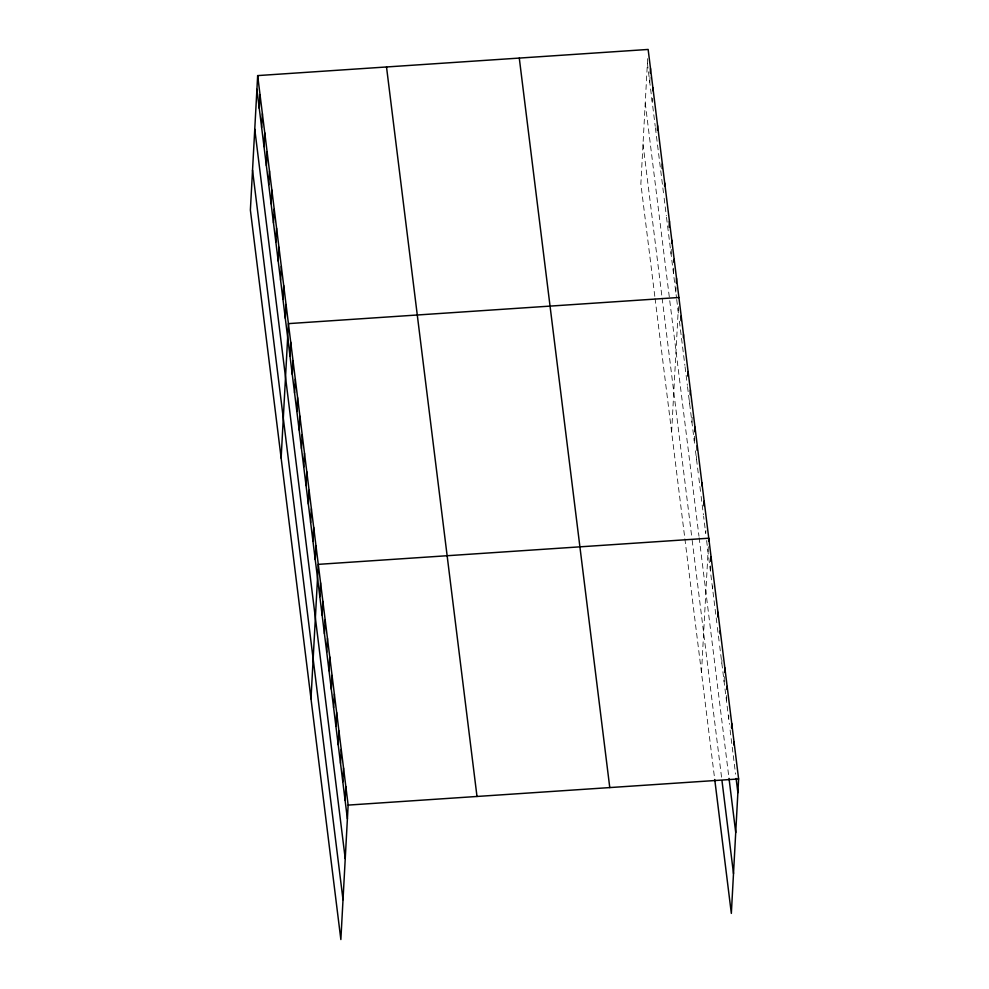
<?xml version="1.0" encoding="UTF-8"?>
<svg xmlns="http://www.w3.org/2000/svg" width="989" height="989" viewBox="0 0 989 989"><rect width="100%" height="100%" fill="white"/><g stroke="black" fill="none" stroke-linecap="round" stroke-linejoin="round"><path stroke-width="0.74" stroke-dasharray="4.95 3.71" d="M647.647 58.611L640.86 183.905L654.879 296.91M649.773 82.272L650.094 76.165M652.134 101.348L652.295 98.294M671.061 253.988L671.308 249.401M673.435 273.063L673.756 266.956M675.796 292.138L676.043 287.564M671.63 431.933L678.417 306.639M689.654 403.809L689.815 400.755M691.941 422.328L692.275 416.221M694.241 440.847L694.488 436.273M696.54 459.366L696.701 456.312M705.886 530.388L705.726 533.442L703.612 516.345M701.485 672.668L708.359 545.854M710.325 570.48L710.572 565.893M712.612 588.999L712.785 585.945M721.809 663.063L721.97 660.009M724.096 681.582L724.43 675.475M726.396 700.101L726.643 695.527M728.695 718.62L728.856 715.566M647.399 63.197L655.225 126.295M655.41 127.766L663.78 195.278M664.151 198.22L666.326 215.825M666.512 217.296L676.525 298.01M676.711 299.482L678.689 315.491M679.406 321.19L684.883 365.349M685.056 366.783L687.355 385.29M687.528 386.724L694.773 445.124M695.477 450.823L698.481 475.041M698.84 477.885L700.954 494.982M701.127 496.404L703.426 514.923M706.616 540.563L717.037 624.603M717.384 627.459L719.51 644.544M719.683 645.978L729.4 724.319M730.105 730.018L733.109 754.236M733.294 755.658L735.581 774.177M645.248 103.029L698.976 536.236M699.149 537.67L728.831 776.971M643.023 144.073L661.95 296.7M662.136 298.171L691.806 537.398M692.164 540.241L721.661 778.133M655.064 298.381L684.697 537.348M684.883 538.77L714.738 779.505"/><path stroke-width="1.48" d="M257.659 75.597L250.378 210.051L340.859 939.55L348.14 805.095L257.659 75.597L648.141 49.45L738.622 778.949L731.341 913.403L714.738 779.505M259.279 108.419L260.02 94.672M261.64 127.494L262.382 113.747M264.014 146.57L264.755 132.835M266.375 165.657L267.117 151.91M268.748 184.733L269.49 170.986M271.11 203.808L271.851 190.073M273.471 222.896L274.225 209.149M275.844 241.971L276.586 228.224M278.206 261.047L278.947 247.312M280.579 280.134L281.321 266.387M282.941 299.21L283.682 285.462M285.314 318.285L286.056 304.55M281.136 458.08L288.417 323.626L678.911 297.479M289.975 355.879L290.717 342.145M292.274 374.398L293.016 360.664M294.561 392.917L295.315 379.183M296.861 411.436L297.602 397.702M299.16 429.955L299.902 416.221M301.46 448.474L302.201 434.74M303.747 466.993L304.501 453.246M306.046 485.512L306.788 471.765M308.345 504.031L309.087 490.284M310.645 522.551L311.387 508.803M312.944 541.07L313.686 527.322M315.231 559.589L315.986 545.841M310.991 698.815L318.273 564.36L708.767 538.214L708.606 541.267M319.83 596.627L320.572 582.88M322.13 615.133L322.871 601.399M324.429 633.652L325.171 619.918M326.716 652.171L327.47 638.437M329.016 670.69L329.757 656.956M331.315 689.209L332.057 675.475M333.614 707.728L334.356 693.994M335.914 726.247L336.656 712.5M338.201 744.766L338.955 731.019M340.5 763.285L341.242 749.538M342.8 781.804L343.542 768.057M345.099 800.324L345.841 786.576M650.268 73.112L650.515 68.525M652.715 90.667L652.876 87.613M657.364 130.35L657.611 125.764M662.098 168.501L662.346 163.927M664.546 186.056L664.707 183.002M669.108 227.272L669.442 221.165M671.642 243.294L671.815 240.24M674.016 262.382L674.177 259.328M676.291 282.978L676.538 278.404M680.964 320.584L681.211 315.998M683.337 337.57L683.498 334.517M687.85 376.129L688.097 371.555M690.149 394.648L690.396 390.074M694.735 431.686L694.983 427.112M697.035 450.205L697.282 445.631M701.708 485.71L701.881 482.657M703.921 505.762L704.168 501.176M710.819 561.319L711.066 556.733M717.705 616.864L717.952 612.29M720.091 633.862L720.252 630.809M724.603 672.421L724.85 667.847M726.977 689.42L727.138 686.366M731.489 727.978L731.736 723.404M733.863 744.964L734.036 741.911M348.14 805.095L738.622 778.949M736.113 778.454L737.881 792.696M729.017 778.405L735.729 832.528M722.019 780.976L733.504 873.571M519.287 58.079L609.768 787.578M386.514 66.968L476.995 796.466M256.905 89.331L347.399 818.843M254.754 129.176L345.235 858.675M252.529 170.207L343.01 899.718"/></g></svg>
